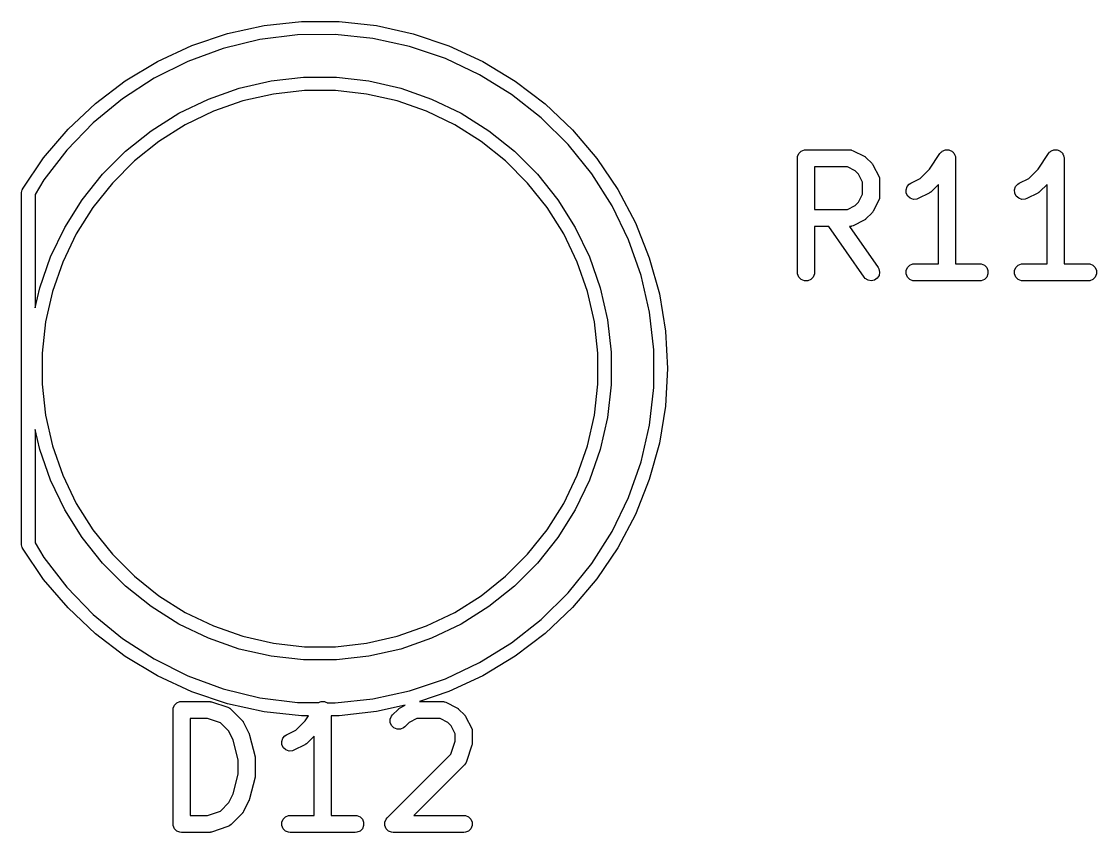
# Model space of a CAD drawing. Header units: millimetres. Extents: x 4 to 152, y 19 to 149.
# Drawn here: x 89.65 to 99.09, y 125.68 to 132.8 of the extents above; entities that cross this region are included whole.
import ezdxf

# ---------------------------------------------------------------- set-up
doc = ezdxf.new("R2010")
doc.units = ezdxf.units.MM
doc.layers.add('F.Silkscreen', color=41, linetype='CONTINUOUS', true_color=0xf2eda1)

msp = doc.modelspace()

# ---------------------------------------------------------------- linework, layer by layer
at = {"layer": 'F.Silkscreen', "linetype": 'CONTINUOUS'}
for p, q in [((91.456741, 132.689577), (91.779169, 132.760247)), ((91.779169, 132.760247), (92.107347, 132.79566)), ((92.107347, 132.79566), (92.43743, 132.795401)), ((92.43743, 132.795401), (92.765551, 132.759473)), ((92.765551, 132.759473), (93.087869, 132.688297)), ((91.143837, 132.584477), (91.456741, 132.689577)), ((92.07213, 132.677939), (91.743284, 132.636962)), ((92.4035, 132.681579), (92.07213, 132.677939)), ((92.733167, 132.647836), (92.4035, 132.681579)), ((93.087869, 132.688297), (93.400607, 132.582707)), ((90.844124, 132.446178), (91.143837, 132.584477)), ((91.743284, 132.636962), (91.421154, 132.55917)), ((93.056928, 132.57714), (92.733167, 132.647836)), ((93.370654, 132.470393), (93.056928, 132.57714)), ((93.400607, 132.582707), (93.700103, 132.443939)), ((91.421154, 132.55917), (91.109849, 132.445557)), ((90.561111, 132.276301), (90.844124, 132.446178)), ((91.109849, 132.445557), (90.813338, 132.29757)), ((93.670345, 132.328956), (93.370654, 132.470393)), ((93.700103, 132.443939), (93.982849, 132.273618)), ((90.813338, 132.29757), (90.535402, 132.117097)), ((91.841184, 132.27383), (92.12646, 132.305973)), ((92.12646, 132.305973), (92.41354, 132.305973)), ((92.41354, 132.305973), (92.698816, 132.27383)), ((93.952179, 132.154632), (93.670345, 132.328956)), ((90.298113, 132.076835), (90.561111, 132.276301)), ((91.29033, 132.115132), (91.561301, 132.209948)), ((91.561301, 132.209948), (91.841184, 132.27383)), ((92.698816, 132.27383), (92.978699, 132.209948)), ((92.978699, 132.209948), (93.24967, 132.115132)), ((93.982849, 132.273618), (94.245534, 132.07374)), ((90.535402, 132.117097), (90.279585, 131.906438)), ((91.03168, 131.990572), (91.29033, 132.115132)), ((91.593457, 132.098333), (91.334781, 132.007818)), ((91.860641, 132.159316), (91.593457, 132.098333)), ((92.132973, 132.19), (91.860641, 132.159316)), ((92.407027, 132.19), (92.132973, 132.19)), ((92.679359, 132.159316), (92.407027, 132.19)), ((92.946543, 132.098333), (92.679359, 132.159316)), ((93.205219, 132.007818), (92.946543, 132.098333)), ((93.24967, 132.115132), (93.50832, 131.990572)), ((94.212561, 131.949644), (93.952179, 132.154632)), ((90.058211, 131.850116), (90.298113, 132.076835)), ((91.334781, 132.007818), (91.087866, 131.88891)), ((93.452134, 131.88891), (93.205219, 132.007818)), ((94.245534, 132.07374), (94.48508, 131.846645)), ((90.788601, 131.837836), (91.03168, 131.990572)), ((93.50832, 131.990572), (93.751399, 131.837836)), ((94.448173, 131.716607), (94.212561, 131.949644)), ((89.844214, 131.5988), (90.058211, 131.850116)), ((90.279585, 131.906438), (90.04915, 131.668281)), ((90.564153, 131.658844), (90.788601, 131.837836)), ((91.087866, 131.88891), (90.855817, 131.743104)), ((93.684183, 131.743104), (93.452134, 131.88891)), ((93.751399, 131.837836), (93.975847, 131.658844)), ((94.48508, 131.846645), (94.698683, 131.594993)), ((90.855817, 131.743104), (90.641552, 131.572234)), ((93.898448, 131.572234), (93.684183, 131.743104)), ((90.04915, 131.668281), (89.847035, 131.405663)), ((90.361156, 131.455847), (90.564153, 131.658844)), ((93.975847, 131.658844), (94.178844, 131.455847)), ((94.656008, 131.458492), (94.448173, 131.716607)), ((96.462155, 131.609813), (96.473354, 131.636849)), ((96.473354, 131.636849), (96.494046, 131.657541)), ((96.494046, 131.657541), (96.521082, 131.66874)), ((96.521082, 131.66874), (96.535714, 131.670181)), ((96.535714, 131.670181), (96.916666, 131.670181)), ((96.916666, 131.670181), (96.931298, 131.66874)), ((96.931298, 131.66874), (96.933787, 131.667709)), ((96.933787, 131.667709), (96.936475, 131.667518)), ((96.936475, 131.667518), (96.950207, 131.662263)), ((96.950207, 131.662263), (97.045445, 131.614644)), ((97.620285, 131.500104), (97.711405, 131.636784)), ((97.711405, 131.636784), (97.711439, 131.636827)), ((97.711439, 131.636827), (97.711449, 131.636849)), ((97.711449, 131.636849), (97.7115, 131.636901)), ((97.7115, 131.636901), (97.720721, 131.648159)), ((97.720721, 131.648159), (97.72689, 131.652291)), ((97.72689, 131.652291), (97.732141, 131.657541)), ((97.732141, 131.657541), (97.73893, 131.660354)), ((97.73893, 131.660354), (97.745036, 131.664442)), ((97.745036, 131.664442), (97.752316, 131.665899)), ((97.752316, 131.665899), (97.759177, 131.66874)), ((97.759177, 131.66874), (97.766525, 131.66874)), ((97.766525, 131.66874), (97.77373, 131.670181)), ((97.77373, 131.670181), (97.781014, 131.66874)), ((97.781014, 131.66874), (97.788441, 131.66874)), ((97.788441, 131.66874), (97.795229, 131.665928)), ((97.795229, 131.665928), (97.802438, 131.664502)), ((97.802438, 131.664502), (97.808617, 131.660383)), ((97.808617, 131.660383), (97.815477, 131.657541)), ((97.815477, 131.657541), (97.82067, 131.652348)), ((97.82067, 131.652348), (97.826787, 131.64827)), ((97.826787, 131.64827), (97.83092, 131.642098)), ((97.83092, 131.642098), (97.836169, 131.636849)), ((97.836169, 131.636849), (97.83898, 131.630062)), ((97.83898, 131.630062), (97.84307, 131.623955)), ((98.572666, 131.500104), (98.663786, 131.636784)), ((98.663786, 131.636784), (98.66382, 131.636827)), ((98.66382, 131.636827), (98.66383, 131.636849)), ((98.66383, 131.636849), (98.663881, 131.636901)), ((98.663881, 131.636901), (98.673102, 131.648159)), ((98.673102, 131.648159), (98.679271, 131.652291)), ((98.679271, 131.652291), (98.684522, 131.657541)), ((98.684522, 131.657541), (98.691311, 131.660354)), ((98.691311, 131.660354), (98.697417, 131.664442)), ((98.697417, 131.664442), (98.704697, 131.665899)), ((98.704697, 131.665899), (98.711558, 131.66874)), ((98.711558, 131.66874), (98.718906, 131.66874)), ((98.718906, 131.66874), (98.726111, 131.670181)), ((98.726111, 131.670181), (98.733395, 131.66874)), ((98.733395, 131.66874), (98.740822, 131.66874)), ((98.740822, 131.66874), (98.74761, 131.665928)), ((98.74761, 131.665928), (98.754819, 131.664502)), ((98.754819, 131.664502), (98.760998, 131.660383)), ((98.760998, 131.660383), (98.767858, 131.657541)), ((98.767858, 131.657541), (98.773051, 131.652348)), ((98.773051, 131.652348), (98.779168, 131.64827)), ((98.779168, 131.64827), (98.783301, 131.642098)), ((98.783301, 131.642098), (98.78855, 131.636849)), ((98.78855, 131.636849), (98.791361, 131.630062)), ((98.791361, 131.630062), (98.795451, 131.623955)), ((89.658629, 131.32583), (89.844214, 131.5988)), ((90.641552, 131.572234), (90.447766, 131.378448)), ((94.092234, 131.378448), (93.898448, 131.572234)), ((94.698683, 131.594993), (94.88384, 131.321733)), ((96.460714, 131.595181), (96.462155, 131.609813)), ((96.460714, 130.595181), (96.460714, 131.595181)), ((97.045445, 131.614644), (97.051744, 131.61068)), ((97.051744, 131.61068), (97.053572, 131.609922)), ((97.053572, 131.609922), (97.055628, 131.608234)), ((97.055628, 131.608234), (97.057888, 131.606812)), ((97.057888, 131.606812), (97.059187, 131.605314)), ((97.059187, 131.605314), (97.064937, 131.600595)), ((97.064937, 131.600595), (97.112556, 131.552976)), ((97.112556, 131.552976), (97.117274, 131.547227)), ((97.117274, 131.547227), (97.118773, 131.545927)), ((97.118773, 131.545927), (97.120194, 131.543668)), ((97.120194, 131.543668), (97.121883, 131.541611)), ((97.121883, 131.541611), (97.12264, 131.539784)), ((97.12264, 131.539784), (97.126605, 131.533484)), ((97.126605, 131.533484), (97.174224, 131.438246)), ((97.84307, 131.623955), (97.844526, 131.616674)), ((97.844526, 131.616674), (97.847368, 131.609813)), ((97.847368, 131.609813), (97.848793, 131.595337)), ((97.848793, 131.595337), (97.848809, 131.59526)), ((97.848809, 131.59526), (97.848803, 131.595234)), ((97.848803, 131.595234), (97.848809, 131.595181)), ((97.848809, 131.595181), (97.848809, 130.670181)), ((98.795451, 131.623955), (98.796907, 131.616674)), ((98.796907, 131.616674), (98.799749, 131.609813)), ((98.799749, 131.609813), (98.801174, 131.595337)), ((98.801174, 131.595337), (98.80119, 131.59526)), ((98.80119, 131.59526), (98.801184, 131.595234)), ((98.801184, 131.595234), (98.80119, 131.595181)), ((98.80119, 131.595181), (98.80119, 130.670181)), ((90.182164, 131.231399), (90.361156, 131.455847)), ((94.178844, 131.455847), (94.357836, 131.231399)), ((94.833417, 131.17859), (94.656008, 131.458492)), ((96.898961, 131.520181), (96.610714, 131.520181)), ((96.610714, 131.520181), (96.610714, 131.146372)), ((96.967477, 131.485923), (96.898961, 131.520181)), ((96.997884, 131.455516), (96.967477, 131.485923)), ((97.032142, 131.387), (96.997884, 131.455516)), ((97.174224, 131.438246), (97.179479, 131.424515)), ((97.538906, 131.418725), (97.620285, 131.500104)), ((98.491287, 131.418725), (98.572666, 131.500104)), ((89.847035, 131.405663), (89.77, 131.278117)), ((90.447766, 131.378448), (90.276896, 131.164183)), ((94.263104, 131.164183), (94.092234, 131.378448)), ((97.032142, 131.279553), (97.032142, 131.387)), ((97.179479, 131.424515), (97.17967, 131.421826)), ((97.17967, 131.421826), (97.180701, 131.419337)), ((97.180701, 131.419337), (97.182142, 131.404705)), ((97.182142, 131.404705), (97.182142, 131.261848)), ((97.413684, 131.318848), (97.422938, 131.346609)), ((97.422938, 131.346609), (97.442111, 131.368717)), ((97.442111, 131.368717), (97.454554, 131.376549)), ((97.454554, 131.376549), (97.538906, 131.418725)), ((97.698809, 131.366496), (97.636366, 131.304053)), ((97.698809, 130.670181), (97.698809, 131.366496)), ((98.366065, 131.318848), (98.375319, 131.346609)), ((98.375319, 131.346609), (98.394492, 131.368717)), ((98.394492, 131.368717), (98.406935, 131.376549)), ((98.406935, 131.376549), (98.491287, 131.418725)), ((98.65119, 131.366496), (98.588747, 131.304053)), ((98.65119, 130.670181), (98.65119, 131.366496)), ((89.65, 131.295), (89.654567, 131.317961)), ((89.65, 128.205), (89.65, 131.295)), ((89.654567, 131.317961), (89.657473, 131.320868)), ((89.657473, 131.320868), (89.658629, 131.32583)), ((89.77, 131.278117), (89.77, 130.283222)), ((94.88384, 131.321733), (95.038382, 131.030063)), ((96.997884, 131.211037), (97.032142, 131.279553)), ((97.182142, 131.261848), (97.180701, 131.247216)), ((97.415758, 131.289658), (97.413684, 131.318848)), ((97.428845, 131.263483), (97.415758, 131.289658)), ((97.450953, 131.24431), (97.428845, 131.263483)), ((97.616874, 131.290004), (97.521636, 131.242385)), ((97.623173, 131.293969), (97.616874, 131.290004)), ((97.625001, 131.294726), (97.623173, 131.293969)), ((97.627057, 131.296415), (97.625001, 131.294726)), ((97.629317, 131.297836), (97.627057, 131.296415)), ((97.630616, 131.299335), (97.629317, 131.297836)), ((97.636366, 131.304053), (97.630616, 131.299335)), ((98.368139, 131.289658), (98.366065, 131.318848)), ((98.381226, 131.263483), (98.368139, 131.289658)), ((98.403334, 131.24431), (98.381226, 131.263483)), ((98.569255, 131.290004), (98.474017, 131.242385)), ((98.575554, 131.293969), (98.569255, 131.290004)), ((98.577382, 131.294726), (98.575554, 131.293969)), ((98.579438, 131.296415), (98.577382, 131.294726)), ((98.581698, 131.297836), (98.579438, 131.296415)), ((98.582997, 131.299335), (98.581698, 131.297836)), ((98.588747, 131.304053), (98.582997, 131.299335)), ((90.029428, 130.98832), (90.182164, 131.231399)), ((90.276896, 131.164183), (90.13109, 130.932134)), ((94.40891, 130.932134), (94.263104, 131.164183)), ((94.357836, 131.231399), (94.510572, 130.98832)), ((94.978138, 130.880471), (94.833417, 131.17859)), ((96.898961, 131.146372), (96.967477, 131.18063)), ((96.967477, 131.18063), (96.997884, 131.211037)), ((97.174224, 131.228307), (97.126605, 131.133069)), ((97.179479, 131.242038), (97.174224, 131.228307)), ((97.17967, 131.244728), (97.179479, 131.242038)), ((97.180701, 131.247216), (97.17967, 131.244728)), ((97.478714, 131.235056), (97.450953, 131.24431)), ((97.507904, 131.23713), (97.478714, 131.235056)), ((97.521636, 131.242385), (97.507904, 131.23713)), ((98.431095, 131.235056), (98.403334, 131.24431)), ((98.460285, 131.23713), (98.431095, 131.235056)), ((98.474017, 131.242385), (98.460285, 131.23713)), ((96.610714, 131.146372), (96.898961, 131.146372)), ((97.057888, 131.059741), (97.055628, 131.05832)), ((97.059187, 131.06124), (97.057888, 131.059741)), ((97.064937, 131.065958), (97.059187, 131.06124)), ((97.112556, 131.113577), (97.064937, 131.065958)), ((97.117274, 131.119327), (97.112556, 131.113577)), ((97.118773, 131.120626), (97.117274, 131.119327)), ((97.120194, 131.122886), (97.118773, 131.120626)), ((97.121883, 131.124942), (97.120194, 131.122886)), ((97.12264, 131.12677), (97.121883, 131.124942)), ((97.126605, 131.133069), (97.12264, 131.12677)), ((89.904868, 130.72967), (90.029428, 130.98832)), ((94.510572, 130.98832), (94.635132, 130.72967)), ((95.038382, 131.030063), (95.1605, 130.723401)), ((96.73476, 130.996372), (96.610714, 130.996372)), ((96.610714, 130.996372), (96.610714, 130.595181)), ((97.0457, 130.552171), (96.73476, 130.996372)), ((96.931298, 130.997813), (96.917781, 130.996482)), ((96.917781, 130.996482), (97.168585, 130.63819)), ((96.933787, 130.998845), (96.931298, 130.997813)), ((96.936475, 130.999035), (96.933787, 130.998845)), ((96.950207, 131.00429), (96.936475, 130.999035)), ((97.045445, 131.051909), (96.950207, 131.00429)), ((97.051744, 131.055874), (97.045445, 131.051909)), ((97.053572, 131.056631), (97.051744, 131.055874)), ((97.055628, 131.05832), (97.053572, 131.056631)), ((90.13109, 130.932134), (90.012182, 130.685219)), ((94.527818, 130.685219), (94.40891, 130.932134)), ((95.088325, 130.567936), (94.978138, 130.880471)), ((89.810052, 130.458699), (89.904868, 130.72967)), ((90.012182, 130.685219), (89.921667, 130.426543)), ((94.618333, 130.426543), (94.527818, 130.685219)), ((94.635132, 130.72967), (94.729948, 130.458699)), ((95.1605, 130.723401), (95.248764, 130.405338)), ((96.462155, 130.580549), (96.460714, 130.595181)), ((96.610714, 130.595181), (96.609273, 130.580549)), ((97.168585, 130.63819), (97.175795, 130.625377)), ((97.175795, 130.625377), (97.182124, 130.596806)), ((97.182124, 130.596806), (97.177039, 130.567988)), ((97.414536, 130.609813), (97.425735, 130.636849)), ((97.414536, 130.580549), (97.414536, 130.609813)), ((97.425735, 130.636849), (97.446427, 130.657541)), ((97.446427, 130.657541), (97.473463, 130.66874)), ((97.473463, 130.66874), (97.488095, 130.670181)), ((97.488095, 130.670181), (97.698809, 130.670181)), ((97.848809, 130.670181), (98.059523, 130.670181)), ((98.059523, 130.670181), (98.074155, 130.66874)), ((98.074155, 130.66874), (98.101191, 130.657541)), ((98.101191, 130.657541), (98.121883, 130.636849)), ((98.121883, 130.636849), (98.133082, 130.609813)), ((98.133082, 130.609813), (98.133082, 130.580549)), ((98.366917, 130.609813), (98.378116, 130.636849)), ((98.366917, 130.580549), (98.366917, 130.609813)), ((98.378116, 130.636849), (98.398808, 130.657541)), ((98.398808, 130.657541), (98.425844, 130.66874)), ((98.425844, 130.66874), (98.440476, 130.670181)), ((98.440476, 130.670181), (98.65119, 130.670181)), ((98.80119, 130.670181), (99.011904, 130.670181)), ((99.011904, 130.670181), (99.026536, 130.66874)), ((99.026536, 130.66874), (99.053572, 130.657541)), ((99.053572, 130.657541), (99.074264, 130.636849)), ((99.074264, 130.636849), (99.085463, 130.609813)), ((99.085463, 130.609813), (99.085463, 130.580549)), ((95.162573, 130.244971), (95.088325, 130.567936)), ((96.473354, 130.553513), (96.462155, 130.580549)), ((96.494046, 130.532821), (96.473354, 130.553513)), ((96.521082, 130.521622), (96.494046, 130.532821)), ((96.550346, 130.521622), (96.521082, 130.521622)), ((96.577382, 130.532821), (96.550346, 130.521622)), ((96.598074, 130.553513), (96.577382, 130.532821)), ((96.609273, 130.580549), (96.598074, 130.553513)), ((97.055271, 130.541011), (97.0457, 130.552171)), ((97.07995, 130.525284), (97.055271, 130.541011)), ((97.108767, 130.520198), (97.07995, 130.525284)), ((97.137338, 130.526528), (97.108767, 130.520198)), ((97.161312, 130.54331), (97.137338, 130.526528)), ((97.177039, 130.567988), (97.161312, 130.54331)), ((97.425735, 130.553513), (97.414536, 130.580549)), ((97.446427, 130.532821), (97.425735, 130.553513)), ((97.473463, 130.521622), (97.446427, 130.532821)), ((97.488095, 130.520181), (97.473463, 130.521622)), ((98.059523, 130.520181), (97.488095, 130.520181)), ((98.074155, 130.521622), (98.059523, 130.520181)), ((98.101191, 130.532821), (98.074155, 130.521622)), ((98.121883, 130.553513), (98.101191, 130.532821)), ((98.133082, 130.580549), (98.121883, 130.553513)), ((98.378116, 130.553513), (98.366917, 130.580549)), ((98.398808, 130.532821), (98.378116, 130.553513)), ((98.425844, 130.521622), (98.398808, 130.532821)), ((98.440476, 130.520181), (98.425844, 130.521622)), ((99.011904, 130.520181), (98.440476, 130.520181)), ((99.026536, 130.521622), (99.011904, 130.520181)), ((99.053572, 130.532821), (99.026536, 130.521622)), ((99.074264, 130.553513), (99.053572, 130.532821)), ((99.085463, 130.580549), (99.074264, 130.553513)), ((89.77, 130.283222), (89.810052, 130.458699)), ((89.921667, 130.426543), (89.860684, 130.159359)), ((94.679316, 130.159359), (94.618333, 130.426543)), ((94.729948, 130.458699), (94.79383, 130.178816)), ((95.248764, 130.405338), (95.302139, 130.079599)), ((95.199936, 129.915695), (95.162573, 130.244971)), ((89.860684, 130.159359), (89.83, 129.887027)), ((94.71, 129.887027), (94.679316, 130.159359)), ((94.79383, 130.178816), (94.825973, 129.89354)), ((95.302139, 130.079599), (95.32, 129.75)), ((89.83, 129.887027), (89.83, 129.612973)), ((94.71, 129.612973), (94.71, 129.887027)), ((94.825973, 129.89354), (94.825973, 129.60646)), ((95.2, 129.75), (95.199936, 129.915695)), ((95.199936, 129.584305), (95.2, 129.75)), ((95.32, 129.75), (95.302139, 129.420401)), ((89.83, 129.612973), (89.860684, 129.340641)), ((94.679316, 129.340641), (94.71, 129.612973)), ((94.825973, 129.60646), (94.79383, 129.321184)), ((95.162573, 129.255029), (95.199936, 129.584305)), ((95.302139, 129.420401), (95.248764, 129.094662)), ((89.860684, 129.340641), (89.921667, 129.073457)), ((94.618333, 129.073457), (94.679316, 129.340641)), ((94.79383, 129.321184), (94.729948, 129.041301)), ((89.810052, 129.041301), (89.77, 129.216779)), ((89.77, 129.216779), (89.77, 128.221884)), ((95.088325, 128.932064), (95.162573, 129.255029)), ((95.248764, 129.094662), (95.1605, 128.776599)), ((89.904868, 128.77033), (89.810052, 129.041301)), ((89.921667, 129.073457), (90.012182, 128.814781)), ((94.527818, 128.814781), (94.618333, 129.073457)), ((94.729948, 129.041301), (94.635132, 128.77033)), ((94.978138, 128.619529), (95.088325, 128.932064)), ((90.012182, 128.814781), (90.13109, 128.567866)), ((94.40891, 128.567866), (94.527818, 128.814781)), ((90.029428, 128.51168), (89.904868, 128.77033)), ((94.635132, 128.77033), (94.510572, 128.51168)), ((95.1605, 128.776599), (95.038382, 128.469937)), ((94.833417, 128.32141), (94.978138, 128.619529)), ((90.182164, 128.268601), (90.029428, 128.51168)), ((90.13109, 128.567866), (90.276896, 128.335817)), ((94.263104, 128.335817), (94.40891, 128.567866)), ((94.510572, 128.51168), (94.357836, 128.268601)), ((95.038382, 128.469937), (94.88384, 128.178267)), ((90.276896, 128.335817), (90.447766, 128.121552)), ((94.092234, 128.121552), (94.263104, 128.335817)), ((90.361156, 128.044153), (90.182164, 128.268601)), ((94.357836, 128.268601), (94.178844, 128.044153)), ((94.656008, 128.041508), (94.833417, 128.32141)), ((89.654567, 128.182039), (89.65, 128.205)), ((89.657473, 128.179133), (89.654567, 128.182039)), ((89.658629, 128.17417), (89.657473, 128.179133)), ((89.844214, 127.9012), (89.658629, 128.17417)), ((89.77, 128.221884), (89.847035, 128.094337)), ((94.88384, 128.178267), (94.698683, 127.905007)), ((89.847035, 128.094337), (90.04915, 127.831719)), ((90.564153, 127.841156), (90.361156, 128.044153)), ((90.447766, 128.121552), (90.641552, 127.927766)), ((93.898448, 127.927766), (94.092234, 128.121552)), ((94.178844, 128.044153), (93.975847, 127.841156)), ((94.448173, 127.783393), (94.656008, 128.041508)), ((90.058211, 127.649884), (89.844214, 127.9012)), ((90.641552, 127.927766), (90.855817, 127.756896)), ((93.684183, 127.756896), (93.898448, 127.927766)), ((94.698683, 127.905007), (94.48508, 127.653355)), ((90.04915, 127.831719), (90.279585, 127.593562)), ((90.788601, 127.662164), (90.564153, 127.841156)), ((90.855817, 127.756896), (91.087866, 127.61109)), ((93.452134, 127.61109), (93.684183, 127.756896)), ((93.975847, 127.841156), (93.751399, 127.662164)), ((94.212561, 127.550356), (94.448173, 127.783393)), ((91.03168, 127.509428), (90.788601, 127.662164)), ((93.751399, 127.662164), (93.50832, 127.509428)), ((90.298113, 127.423165), (90.058211, 127.649884)), ((90.279585, 127.593562), (90.535402, 127.382903)), ((91.087866, 127.61109), (91.334781, 127.492182)), ((93.205219, 127.492182), (93.452134, 127.61109)), ((94.48508, 127.653355), (94.245534, 127.42626)), ((91.29033, 127.384868), (91.03168, 127.509428)), ((91.334781, 127.492182), (91.593457, 127.401667)), ((92.946543, 127.401667), (93.205219, 127.492182)), ((93.50832, 127.509428), (93.24967, 127.384868)), ((93.952179, 127.345368), (94.212561, 127.550356)), ((90.561111, 127.223699), (90.298113, 127.423165)), ((90.535402, 127.382903), (90.813338, 127.20243)), ((91.561301, 127.290052), (91.29033, 127.384868)), ((91.593457, 127.401667), (91.860641, 127.340684)), ((92.679359, 127.340684), (92.946543, 127.401667)), ((93.24967, 127.384868), (92.978699, 127.290052)), ((94.245534, 127.42626), (93.982849, 127.226382)), ((91.841184, 127.22617), (91.561301, 127.290052)), ((91.860641, 127.340684), (92.132973, 127.31)), ((92.132973, 127.31), (92.407027, 127.31)), ((92.407027, 127.31), (92.679359, 127.340684)), ((92.978699, 127.290052), (92.698816, 127.22617)), ((93.670345, 127.171044), (93.952179, 127.345368)), ((90.844124, 127.053822), (90.561111, 127.223699)), ((90.813338, 127.20243), (91.109849, 127.054443)), ((92.12646, 127.194027), (91.841184, 127.22617)), ((92.41354, 127.194027), (92.12646, 127.194027)), ((92.698816, 127.22617), (92.41354, 127.194027)), ((93.982849, 127.226382), (93.700103, 127.056061)), ((93.370654, 127.029607), (93.670345, 127.171044)), ((91.143837, 126.915523), (90.844124, 127.053822)), ((91.109849, 127.054443), (91.421154, 126.94083)), ((93.056928, 126.92286), (93.370654, 127.029607)), ((93.700103, 127.056061), (93.400607, 126.917293)), ((91.456741, 126.810423), (91.143837, 126.915523)), ((91.421154, 126.94083), (91.743284, 126.863038)), ((92.733167, 126.852164), (93.056928, 126.92286)), ((93.400607, 126.917293), (93.142597, 126.830181)), ((90.993354, 126.796849), (91.014046, 126.817541)), ((91.014046, 126.817541), (91.041082, 126.82874)), ((91.041082, 126.82874), (91.055714, 126.830181)), ((91.055714, 126.830181), (91.293809, 126.830181)), ((91.293809, 126.830181), (91.301214, 126.829452)), ((91.301214, 126.829452), (91.303189, 126.829592)), ((91.303189, 126.829592), (91.305786, 126.829002)), ((91.305786, 126.829002), (91.308441, 126.82874)), ((91.308441, 126.82874), (91.310272, 126.827982)), ((91.310272, 126.827982), (91.317526, 126.826332)), ((91.317526, 126.826332), (91.460383, 126.778713)), ((91.743284, 126.863038), (92.07213, 126.822061)), ((92.07213, 126.822061), (92.258119, 126.820018)), ((92.258119, 126.820018), (92.25893, 126.820354)), ((92.25893, 126.820354), (92.265036, 126.824442)), ((92.265036, 126.824442), (92.272316, 126.825899)), ((92.272316, 126.825899), (92.279177, 126.82874)), ((92.279177, 126.82874), (92.286525, 126.82874)), ((92.286525, 126.82874), (92.29373, 126.830181)), ((92.29373, 126.830181), (92.301014, 126.82874)), ((92.301014, 126.82874), (92.308441, 126.82874)), ((92.308441, 126.82874), (92.315229, 126.825928)), ((92.315229, 126.825928), (92.322438, 126.824502)), ((92.322438, 126.824502), (92.328617, 126.820383)), ((92.328617, 126.820383), (92.331442, 126.819213)), ((92.331442, 126.819213), (92.4035, 126.818421)), ((92.4035, 126.818421), (92.733167, 126.852164)), ((93.142597, 126.830181), (93.341428, 126.830181)), ((93.341428, 126.830181), (93.35606, 126.82874)), ((93.35606, 126.82874), (93.358549, 126.827709)), ((93.358549, 126.827709), (93.361237, 126.827518)), ((93.361237, 126.827518), (93.374969, 126.822263)), ((93.374969, 126.822263), (93.470207, 126.774644)), ((90.980714, 126.755181), (90.982155, 126.769813)), ((90.980714, 125.755181), (90.980714, 126.755181)), ((90.982155, 126.769813), (90.993354, 126.796849)), ((91.779169, 126.739753), (91.456741, 126.810423)), ((91.460383, 126.778713), (91.473808, 126.772719)), ((91.473808, 126.772719), (91.475843, 126.770954)), ((91.475843, 126.770954), (91.478334, 126.769922)), ((91.478334, 126.769922), (91.489699, 126.760595)), ((91.489699, 126.760595), (91.584937, 126.665357)), ((92.107347, 126.70434), (91.779169, 126.739753)), ((92.765551, 126.740527), (92.43743, 126.704599)), ((93.017667, 126.796201), (92.765551, 126.740527)), ((92.907443, 126.712976), (92.955062, 126.760595)), ((92.955062, 126.760595), (92.960811, 126.765314)), ((92.960811, 126.765314), (92.962111, 126.766812)), ((92.962111, 126.766812), (92.96437, 126.768234)), ((92.96437, 126.768234), (92.966427, 126.769922)), ((92.966427, 126.769922), (92.968254, 126.77068)), ((92.968254, 126.77068), (92.974554, 126.774644)), ((92.974554, 126.774644), (93.017667, 126.796201)), ((93.470207, 126.774644), (93.476506, 126.77068)), ((93.476506, 126.77068), (93.478334, 126.769922)), ((93.478334, 126.769922), (93.48039, 126.768234)), ((93.48039, 126.768234), (93.48265, 126.766812)), ((93.48265, 126.766812), (93.483949, 126.765314)), ((93.483949, 126.765314), (93.489699, 126.760595)), ((93.489699, 126.760595), (93.537318, 126.712976)), ((91.281639, 126.680181), (91.130714, 126.680181)), ((91.130714, 126.680181), (91.130714, 125.830181)), ((91.396152, 126.64201), (91.281639, 126.680181)), ((91.470265, 126.567897), (91.396152, 126.64201)), ((91.584937, 126.665357), (91.589657, 126.659607)), ((91.589657, 126.659607), (91.591154, 126.658308)), ((91.591154, 126.658308), (91.592573, 126.656054)), ((91.592573, 126.656054), (91.594265, 126.653992)), ((91.594265, 126.653992), (91.595023, 126.65216)), ((91.595023, 126.65216), (91.598986, 126.645865)), ((91.598986, 126.645865), (91.646605, 126.550627)), ((92.058906, 126.578725), (92.140285, 126.660104)), ((92.169808, 126.70439), (92.107347, 126.70434)), ((92.140285, 126.660104), (92.169808, 126.70439)), ((92.43743, 126.704599), (92.368809, 126.704546)), ((92.368809, 126.704546), (92.368809, 125.830181)), ((92.886917, 126.674574), (92.898116, 126.701611)), ((92.886917, 126.645312), (92.886917, 126.674574)), ((92.898116, 126.618275), (92.886917, 126.645312)), ((92.898116, 126.701611), (92.907443, 126.712976)), ((93.052522, 126.645923), (93.013509, 126.60691)), ((93.121038, 126.680181), (93.052522, 126.645923)), ((93.323723, 126.680181), (93.121038, 126.680181)), ((93.392239, 126.645923), (93.323723, 126.680181)), ((93.422646, 126.615516), (93.392239, 126.645923)), ((93.537318, 126.712976), (93.542036, 126.707227)), ((93.542036, 126.707227), (93.543535, 126.705927)), ((93.543535, 126.705927), (93.544956, 126.703668)), ((93.544956, 126.703668), (93.546645, 126.701611)), ((93.546645, 126.701611), (93.547402, 126.699784)), ((93.547402, 126.699784), (93.551367, 126.693484)), ((93.551367, 126.693484), (93.598986, 126.598246)), ((91.508758, 126.49091), (91.470265, 126.567897)), ((91.646605, 126.550627), (91.647014, 126.549558)), ((91.647014, 126.549558), (91.647337, 126.549122)), ((91.647337, 126.549122), (91.649523, 126.543003)), ((91.649523, 126.543003), (91.65186, 126.536896)), ((91.65186, 126.536896), (91.651898, 126.536356)), ((91.651898, 126.536356), (91.652284, 126.535276)), ((91.652284, 126.535276), (91.699903, 126.3448)), ((91.962111, 126.528717), (91.974554, 126.536549)), ((91.974554, 126.536549), (92.058906, 126.578725)), ((92.918808, 126.597583), (92.898116, 126.618275)), ((92.945845, 126.586384), (92.918808, 126.597583)), ((92.975107, 126.586384), (92.945845, 126.586384)), ((93.002144, 126.597583), (92.975107, 126.586384)), ((93.013509, 126.60691), (93.002144, 126.597583)), ((93.456904, 126.547), (93.422646, 126.615516)), ((93.456904, 126.481637), (93.456904, 126.547)), ((93.598986, 126.598246), (93.604241, 126.584515)), ((93.604241, 126.584515), (93.604432, 126.581826)), ((93.604432, 126.581826), (93.605463, 126.579337)), ((93.605463, 126.579337), (93.606904, 126.564705)), ((93.606904, 126.564705), (93.606904, 126.469467)), ((91.552142, 126.317376), (91.508758, 126.49091)), ((91.933684, 126.478848), (91.942938, 126.506609)), ((91.935758, 126.449658), (91.933684, 126.478848)), ((91.948845, 126.423483), (91.935758, 126.449658)), ((91.942938, 126.506609), (91.962111, 126.528717)), ((92.136874, 126.450004), (92.041636, 126.402385)), ((92.143173, 126.453969), (92.136874, 126.450004)), ((92.145001, 126.454726), (92.143173, 126.453969)), ((92.147057, 126.456415), (92.145001, 126.454726)), ((92.149317, 126.457836), (92.147057, 126.456415)), ((92.150616, 126.459335), (92.149317, 126.457836)), ((92.156366, 126.464053), (92.150616, 126.459335)), ((92.218809, 126.526496), (92.156366, 126.464053)), ((92.218809, 125.830181), (92.218809, 126.526496)), ((93.418732, 126.367124), (93.456904, 126.481637)), ((93.603055, 126.445749), (93.555436, 126.302893)), ((93.604704, 126.453005), (93.603055, 126.445749)), ((93.605463, 126.454835), (93.604704, 126.453005)), ((93.605724, 126.457489), (93.605463, 126.454835)), ((93.606315, 126.460086), (93.605724, 126.457489)), ((93.606904, 126.469467), (93.606174, 126.462061)), ((93.606174, 126.462061), (93.606315, 126.460086)), ((91.699903, 126.3448), (91.700278, 126.342264)), ((91.700278, 126.342264), (91.700701, 126.341242)), ((91.700701, 126.341242), (91.701243, 126.33573)), ((91.970953, 126.40431), (91.948845, 126.423483)), ((91.998714, 126.395056), (91.970953, 126.40431)), ((92.027904, 126.39713), (91.998714, 126.395056)), ((92.041636, 126.402385), (92.027904, 126.39713)), ((92.859824, 125.808214), (93.418732, 126.367124)), ((91.552142, 126.192987), (91.552142, 126.317376)), ((91.701243, 126.33573), (91.702053, 126.330256)), ((91.702053, 126.330256), (91.70189, 126.329164)), ((91.70189, 126.329164), (91.702142, 126.32661)), ((91.702142, 126.32661), (91.702142, 126.183753)), ((93.537318, 126.273577), (93.093923, 125.830181)), ((93.546646, 126.284942), (93.537318, 126.273577)), ((93.547677, 126.287433), (93.546646, 126.284942)), ((93.549442, 126.289467), (93.547677, 126.287433)), ((93.555436, 126.302893), (93.549442, 126.289467)), ((91.508758, 126.019453), (91.552142, 126.192987)), ((91.699903, 126.165563), (91.652284, 125.975087)), ((91.700278, 126.1681), (91.699903, 126.165563)), ((91.700701, 126.169121), (91.700278, 126.1681)), ((91.701243, 126.174634), (91.700701, 126.169121)), ((91.702053, 126.180107), (91.701243, 126.174634)), ((91.702142, 126.183753), (91.70189, 126.1812)), ((91.70189, 126.1812), (91.702053, 126.180107)), ((91.470264, 125.942466), (91.508758, 126.019453)), ((91.649529, 125.967378), (91.647337, 125.961241)), ((91.65186, 125.973467), (91.649529, 125.967378)), ((91.651898, 125.974008), (91.65186, 125.973467)), ((91.652284, 125.975087), (91.651898, 125.974008)), ((91.396152, 125.868353), (91.470264, 125.942466)), ((91.646605, 125.959736), (91.598986, 125.864498)), ((91.647014, 125.960806), (91.646605, 125.959736)), ((91.647337, 125.961241), (91.647014, 125.960806)), ((91.130714, 125.830181), (91.281639, 125.830181)), ((91.281639, 125.830181), (91.396152, 125.868353)), ((91.584938, 125.845007), (91.489699, 125.749767)), ((91.589655, 125.850756), (91.584938, 125.845007)), ((91.591154, 125.852055), (91.589655, 125.850756)), ((91.592575, 125.854314), (91.591154, 125.852055)), ((91.594265, 125.856372), (91.592575, 125.854314)), ((91.595022, 125.858202), (91.594265, 125.856372)), ((91.598986, 125.864498), (91.595022, 125.858202)), ((91.934536, 125.769813), (91.945735, 125.796849)), ((91.945735, 125.796849), (91.966427, 125.817541)), ((91.966427, 125.817541), (91.993463, 125.82874)), ((91.993463, 125.82874), (92.008095, 125.830181)), ((92.008095, 125.830181), (92.218809, 125.830181)), ((92.368809, 125.830181), (92.579523, 125.830181)), ((92.579523, 125.830181), (92.594155, 125.82874)), ((92.594155, 125.82874), (92.621191, 125.817541)), ((92.621191, 125.817541), (92.641883, 125.796849)), ((92.641883, 125.796849), (92.653082, 125.769813)), ((92.839298, 125.769813), (92.850497, 125.796849)), ((92.850497, 125.796849), (92.859824, 125.808214)), ((93.093923, 125.830181), (93.531904, 125.830181)), ((93.531904, 125.830181), (93.546536, 125.82874)), ((93.546536, 125.82874), (93.573572, 125.817541)), ((93.573572, 125.817541), (93.594264, 125.796849)), ((93.594264, 125.796849), (93.605463, 125.769813)), ((90.982155, 125.740549), (90.980714, 125.755181)), ((90.993354, 125.713513), (90.982155, 125.740549)), ((91.014046, 125.692821), (90.993354, 125.713513)), ((91.041082, 125.681622), (91.014046, 125.692821)), ((91.055714, 125.680181), (91.041082, 125.681622)), ((91.301214, 125.680911), (91.293809, 125.680181)), ((91.303189, 125.68077), (91.301214, 125.680911)), ((91.305786, 125.681361), (91.303189, 125.68077)), ((91.308441, 125.681622), (91.305786, 125.681361)), ((91.310272, 125.682381), (91.308441, 125.681622)), ((91.317526, 125.68403), (91.310272, 125.682381)), ((91.460383, 125.731649), (91.317526, 125.68403)), ((91.473808, 125.737643), (91.460383, 125.731649)), ((91.475843, 125.739409), (91.473808, 125.737643)), ((91.478334, 125.74044), (91.475843, 125.739409)), ((91.489699, 125.749767), (91.478334, 125.74044)), ((91.934536, 125.740549), (91.934536, 125.769813)), ((91.945735, 125.713513), (91.934536, 125.740549)), ((91.966427, 125.692821), (91.945735, 125.713513)), ((91.993463, 125.681622), (91.966427, 125.692821)), ((92.008095, 125.680181), (91.993463, 125.681622)), ((92.594155, 125.681622), (92.579523, 125.680181)), ((92.621191, 125.692821), (92.594155, 125.681622)), ((92.641883, 125.713513), (92.621191, 125.692821)), ((92.653082, 125.740549), (92.641883, 125.713513)), ((92.653082, 125.769813), (92.653082, 125.740549)), ((92.839298, 125.740549), (92.839298, 125.769813)), ((92.850497, 125.713513), (92.839298, 125.740549)), ((92.871189, 125.692821), (92.850497, 125.713513)), ((92.898225, 125.681622), (92.871189, 125.692821)), ((92.912857, 125.680181), (92.898225, 125.681622)), ((93.546536, 125.681622), (93.531904, 125.680181)), ((93.573572, 125.692821), (93.546536, 125.681622)), ((93.594264, 125.713513), (93.573572, 125.692821)), ((93.605463, 125.740549), (93.594264, 125.713513)), ((93.605463, 125.769813), (93.605463, 125.740549)), ((91.293809, 125.680181), (91.055714, 125.680181)), ((92.579523, 125.680181), (92.008095, 125.680181)), ((93.531904, 125.680181), (92.912857, 125.680181))]:
    msp.add_line(p, q, dxfattribs=at)

doc.saveas('drawing.dxf')
